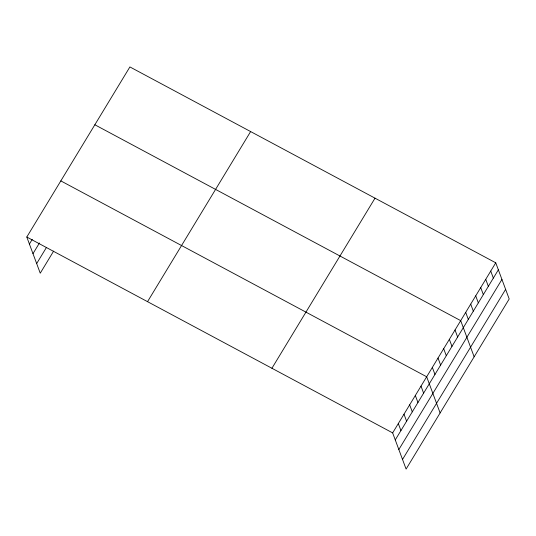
<?xml version="1.0" encoding="UTF-8"?>
<svg xmlns="http://www.w3.org/2000/svg" width="536" height="536" viewBox="0 0 536 536"><rect width="100%" height="100%" fill="white"/><g stroke="black" fill="none" stroke-linecap="round" stroke-linejoin="round"><path stroke-width="0.8" d="M26.8 237.026L129.9 66.933L495.753 262.808L509.2 298.974L406.1 469.067L392.654 432.9L26.8 237.026L40.247 273.192L53.613 251.136M29.413 244.048L32.247 239.371M32.984 253.662L39.47 242.969M36.669 263.571L46.391 247.538M147.534 301.668L250.627 131.575M271.92 368.266L375.019 198.173M392.654 432.9L495.753 262.808M395.267 439.922L498.359 269.829M398.844 449.537L501.937 279.45M402.529 459.446L505.622 289.36M94.845 124.767L460.699 320.642L474.146 356.802M60.823 180.893L426.676 376.775L440.123 412.934M490.742 271.075L493.355 278.09M485.737 279.336L488.35 286.351M480.725 287.598L483.338 294.612M475.72 295.859L478.333 302.874M470.715 304.12L473.322 311.135M465.704 312.381L468.317 319.402M455.031 329.995L457.637 337.017M449.356 339.348L451.969 346.37M443.687 348.708L446.3 355.723M438.019 358.061L440.625 365.083M432.344 367.415L434.957 374.436M421.008 386.128L423.614 393.149M415.333 395.481L417.946 402.502M409.665 404.834L412.278 411.856M403.997 414.194L406.603 421.209M398.322 423.547L400.935 430.569"/></g></svg>
